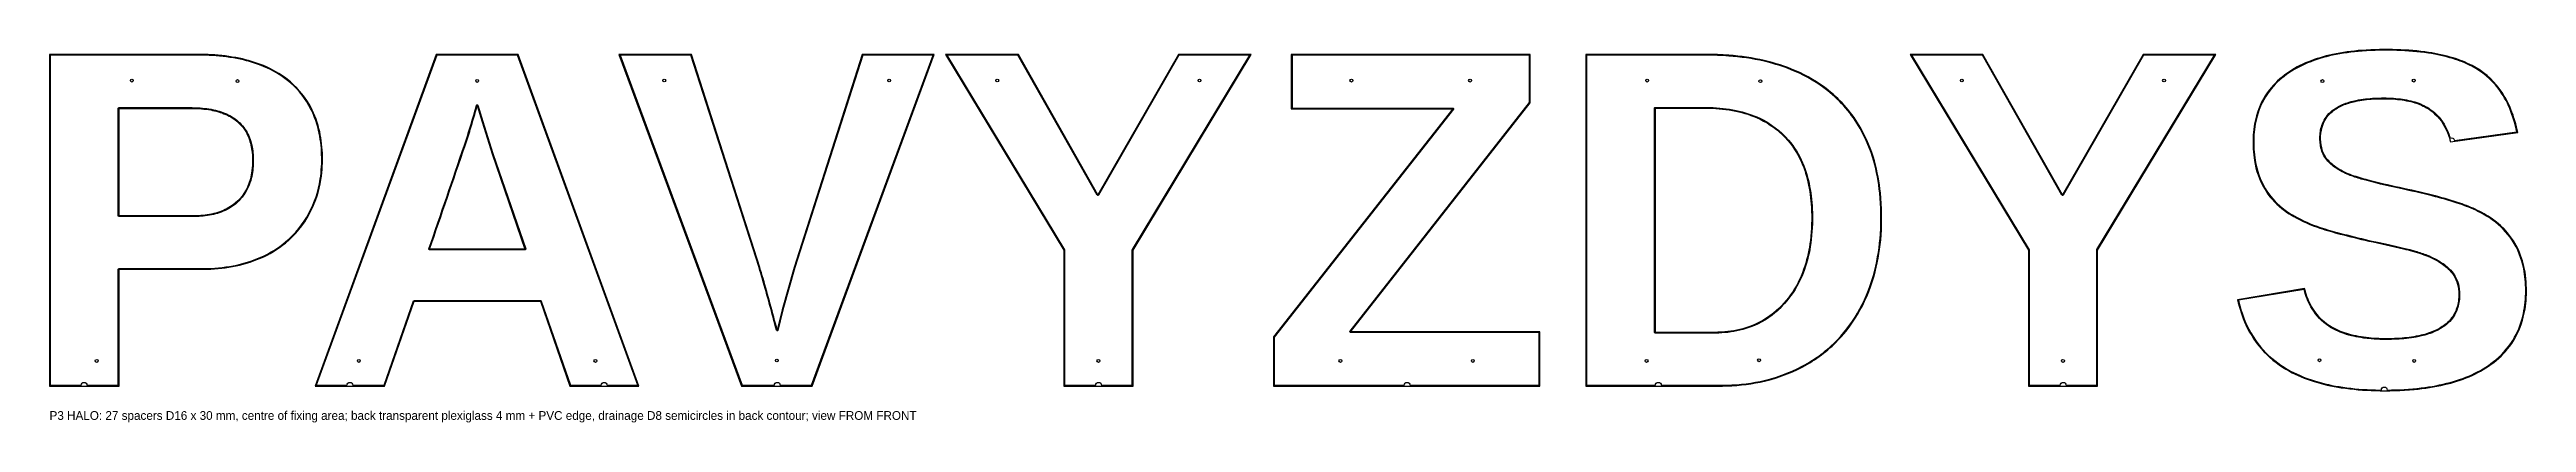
# Model space of a CAD drawing. Header units: millimetres. Extents: x 0 to 3400, y -44 to 469.
import ezdxf

# ---------------------------------------------------------------- set-up
doc = ezdxf.new("R2010")
doc.units = ezdxf.units.MM
for name, color, linetype in [('1_FRONT_ALU2', 7, 'Continuous'), ('2_BACK_PLEXI_4_HOLES_D4', 1, 'Continuous'), ('TEXT', 8, 'Continuous')]:
    doc.layers.add(name, color=color, linetype=linetype)

msp = doc.modelspace()

# ---------------------------------------------------------------- linework, layer by layer
at = {"layer": '1_FRONT_ALU2'}
for points in [[(0, 461.932), (0, 6.465), (95.36, 6.465), (95.36, 166.8), (211.511, 166.816, 0.04289609), (251.114, 170.48, 0.05754627), (289.397, 182.017, 0.068064), (323.763, 202.876, 0.09986703), (357.002, 243.502, 0.0843374), (372.561, 290.332, 0.04992444), (374.476, 326.351, 0.05023591), (369.874, 359.702, 0.07185733), (356.264, 393.659, 0.09564061), (326.188, 427.815, 0.06735718), (293.712, 446.576, 0.0475205), (260.459, 456.679, 0.03802243), (221.914, 461.489, 0.01313272), (204.621, 461.932)], [(998.859, 83.4, 0.00579556), (979.475, 154.14, 0.00386709), (974.938, 169.386), (881.194, 461.932), (781.631, 461.932), (950.048, 6.465), (1046.701, 6.465), (1214.147, 461.932), (1115.554, 461.932), (1022.133, 169.386), (1005.647, 111.2)], [(2108.918, 461.932), (2108.918, 6.465), (2296.471, 6.483, 0.04898697), (2348.145, 11.922, 0.07099007), (2406.49, 32.875, 0.08019557), (2454.938, 69.309, 0.06496902), (2485.07, 110.486, 0.06315336), (2506.013, 163.339, 0.0460787), (2514.101, 213.769, 0.04202018), (2513.247, 271.613, 0.04353645), (2504.944, 315.822, 0.0605057), (2486.337, 360.655, 0.09645615), (2441.473, 412.82, 0.06571631), (2396.471, 439.627, 0.04569937), (2353.723, 453.553, 0.03801576), (2304.98, 460.795, 0.01881126), (2273.778, 461.932)], [(3388.04, 354.611, 0.04687131), (3378.634, 386.501, 0.06383271), (3362.746, 415.037, 0.11392824), (3325.683, 446.546, 0.04674445), (3299.299, 457.225, 0.03667784), (3265.724, 464.684, 0.02946452), (3222.171, 468.468, 0.02676983), (3174.197, 467.558, 0.03427958), (3133.65, 461.813, 0.04242259), (3100.646, 451.822, 0.05809804), (3071.088, 435.91, 0.07378249), (3047.26, 413.401, 0.0987508), (3029.327, 377.467, 0.05791282), (3024.829, 347.777, 0.04978899), (3026.63, 316.216, 0.09123573), (3040.203, 277.9, 0.09203394), (3064.076, 250.384, 0.04132327), (3080.477, 239.373, 0.04755007), (3116.546, 223.348, 0.01545453), (3144.285, 215.26, 0.00708611), (3183.419, 205.59, -0.01129844), (3231.132, 194.991, -0.01871031), (3256.103, 187.895, -0.05223642), (3278.605, 177.829, -0.06554839), (3294.178, 165.876, -0.15179113), (3306.177, 143.318, -0.06455151), (3307.105, 128.045, -0.08813412), (3302.85, 109.434, -0.11671422), (3289.723, 91.982, -0.0682914), (3274.799, 82.688, -0.05002747), (3255.311, 76.172, -0.03768993), (3229.219, 72.261, -0.03894278), (3186.971, 72.246, -0.04223993), (3159.155, 76.77, -0.05707193), (3136.464, 85.275, -0.14024813), (3106.63, 113.18, -0.06335647), (3096.846, 135.475, -0.01037335), (3095.493, 140.293), (3003.366, 125.1, 0.05251849), (3014.846, 90.708, 0.08260582), (3040.102, 53.159, 0.07754545), (3074.587, 26.806, 0.04876522), (3107.221, 12.993, 0.03892004), (3145.886, 4.128, 0.03161334), (3192.575, 0.155, 0.02923741), (3245.997, 1.828, 0.03424929), (3287.503, 8.451, 0.0421952), (3321.274, 19.312, 0.05783296), (3351.628, 36.298, 0.074988), (3376.816, 60.956, 0.09117079), (3394.625, 97.076, 0.0558756), (3399.714, 127.724, 0.0538781), (3398.067, 163.012, 0.06882134), (3388.969, 193.332, 0.13630322), (3353.231, 235.86, 0.04260684), (3329.711, 249.225, 0.03188898), (3305.347, 258.802, 0.01735693), (3270.978, 268.61, 0.00992603), (3225.609, 279.031, -0.01161299), (3182.592, 289.275, -0.01923878), (3160.809, 295.866, -0.05894477), (3140.119, 305.938, -0.07307112), (3127.132, 317.223, -0.11799671), (3118.949, 333.664, -0.06935208), (3117.528, 349.502, -0.08392721), (3120.855, 366.189, -0.12973631), (3133.65, 383.645, -0.07112593), (3147.897, 392.146, -0.04765079), (3165.01, 397.51, -0.03904175), (3189.78, 400.754, -0.03467405), (3220.152, 400.523, -0.04768552), (3244.334, 396.346, -0.06262635), (3262.755, 388.743, -0.1419673), (3288.127, 362.134, -0.06250753), (3295.589, 342.004)], [(95.36, 240.179), (95.36, 387.906), (195.934, 387.896, -0.04228658), (221.207, 385.672, -0.05848407), (241.885, 379.553, -0.08142865), (258.941, 368.677, -0.11788697), (273.477, 347.223, -0.06614181), (278.072, 327.477, -0.06334303), (277.359, 299.085, -0.07230822), (271.055, 278.334, -0.14152408), (248.568, 253.021, -0.07463205), (228.259, 244.109, -0.05478703), (204.505, 240.388, -0.01349643), (196.539, 240.179)], [(587.032, 391.785), (593.82, 369.481), (607.72, 325.518), (652.653, 194.6), (521.734, 194.6, 0.00136176), (570.39, 337.082, 0.00602452), (577.571, 358.947, 0.00816451)], [(2204.278, 80.167), (2204.278, 388.23), (2273.626, 388.224, -0.04359726), (2310.293, 384.955, -0.05712302), (2343.211, 375.133, -0.09046056), (2378.824, 351.532, -0.08907649), (2403.023, 317.853, -0.05595239), (2413.78, 286.783, -0.04307146), (2418.529, 252.098, -0.04335324), (2417.087, 206.401, -0.0476344), (2409.411, 171.023, -0.06690901), (2392.762, 135.901, -0.0775564), (2366.354, 106.561, -0.10399476), (2324.165, 85.123, -0.05783711), (2291.487, 80.285, -0.00916771), (2285.092, 80.167)]]:
    msp.add_lwpolyline(points, format="xyb", close=True, dxfattribs=at)
for points in [[(364.632, 6.465), (459.992, 6.465), (500.399, 122.837), (673.987, 122.837), (714.394, 6.465), (808.785, 6.465), (643.278, 461.932), (530.785, 461.932)], [(1649.572, 461.932), (1549.686, 461.932), (1439.133, 269.272), (1329.873, 461.932), (1229.987, 461.932), (1392.261, 193.307), (1392.261, 6.465), (1487.298, 6.465), (1487.298, 193.307)], [(1926.279, 387.26), (1679.958, 74.026), (1679.958, 6.465), (2045.56, 6.465), (2045.56, 81.137), (1785.986, 81.137), (2032.307, 395.665), (2032.307, 461.932), (1704.526, 461.932), (1704.526, 387.26)], [(2973.626, 461.932), (2873.74, 461.932), (2763.187, 269.272), (2653.927, 461.932), (2554.041, 461.932), (2716.315, 193.307), (2716.315, 6.465), (2811.352, 6.465), (2811.352, 193.307)]]:
    msp.add_lwpolyline(points, close=True, dxfattribs=at)
at = {"layer": '2_BACK_PLEXI_4_HOLES_D4'}
for points in [[(1, 460.932), (1, 7.465), (43.39, 7.465, -0.99875), (51.39, 7.465), (94.36, 7.465), (94.38, 166.995), (94.529, 167.355, -0.25104397), (95.36, 167.8), (211.5, 167.816, 0.04451419), (252.252, 171.712, 0.05784062), (290.127, 183.433, 0.0684155), (324.074, 204.43, 0.0974773), (356.12, 243.973, 0.08434785), (371.573, 290.488, 0.04799282), (373.54, 324.619, 0.04978194), (369.261, 357.984, 0.07147745), (356.109, 391.926, 0.0960232), (326.666, 426.164, 0.06769713), (294.704, 445.072, 0.04795241), (261.874, 455.357, 0.03846281), (223.722, 460.387, 0.01469559), (204.619, 460.932)], [(366.061, 7.465), (408.3, 7.465, -0.99875), (416.3, 7.465), (459.281, 7.465), (499.538, 123.344, -0.26590815), (500.399, 123.837), (674.184, 123.817), (674.547, 123.666, -0.16240439), (674.932, 123.165), (715.106, 7.465), (757.34, 7.465, -0.99875), (765.34, 7.465), (807.358, 7.465), (642.578, 460.932), (531.485, 460.932)], [(783.067, 460.932), (950.744, 7.465), (994.99, 7.465, -0.99875), (1002.99, 7.465), (1046.003, 7.465), (1212.714, 460.932), (1116.284, 460.932), (1023.091, 169.097), (1006.614, 110.945), (999.766, 82.978), (999.536, 82.664, -0.56464904), (997.892, 83.144, 0.00577825), (978.515, 153.862, 0.00375746), (973.984, 169.087), (880.464, 460.932)], [(1647.8, 460.932), (1550.265, 460.932), (1439.887, 268.615, -0.51661277), (1438.263, 268.778), (1329.291, 460.932), (1231.759, 460.932), (1393.202, 193.646), (1393.261, 193.307), (1393.261, 7.465), (1436.07, 7.465, -0.99875), (1444.07, 7.465), (1486.298, 7.465), (1486.317, 193.503), (1486.442, 193.824)], [(2044.56, 80.137), (1785.791, 80.156, -0.55868635), (1785.199, 81.754), (2031.307, 396.01), (2031.307, 460.932), (1705.526, 460.932), (1705.526, 388.26), (1926.474, 388.241, -0.55991999), (1927.065, 386.642), (1680.958, 73.679), (1680.958, 7.465), (1859.48, 7.465, -0.99875), (1867.48, 7.465), (2044.56, 7.465)], [(2109.918, 460.932), (2109.918, 7.465), (2204.34, 7.465, -0.99875), (2212.34, 7.465), (2296.46, 7.483, 0.04896552), (2347.94, 12.9, 0.07098173), (2406.021, 33.758, 0.0802092), (2454.216, 70.001, 0.06684427), (2484.939, 112.325, 0.06288672), (2505.427, 165.076, 0.04583286), (2513.217, 215.5, 0.04075748), (2512.252, 271.511, 0.04356171), (2503.982, 315.549, 0.06053178), (2485.468, 360.159, 0.09647776), (2440.851, 412.037, 0.0657182), (2396.072, 438.71, 0.04569448), (2353.498, 452.579, 0.03802992), (2304.905, 459.797, 0.01879692), (2273.777, 460.932)], [(2971.854, 460.932), (2874.319, 460.932), (2763.941, 268.615, -0.51661277), (2762.317, 268.778), (2653.344, 460.932), (2555.813, 460.932), (2717.256, 193.646), (2717.315, 193.307), (2717.315, 7.465), (2760.12, 7.465, -0.99875), (2768.12, 7.465), (2810.352, 7.465), (2810.372, 193.503), (2810.496, 193.824)], [(3295.358, 346.754, -0.52461634), (3301.233, 343.783), (3386.846, 355.457, 0.04819216), (3377.142, 387.495, 0.06434012), (3361.129, 415.518, 0.11076626), (3325.218, 445.661, 0.04669056), (3299.006, 456.269, 0.03668708), (3265.575, 463.695, 0.02949316), (3222.139, 467.468, 0.0267706), (3174.273, 466.561, 0.03424901), (3133.862, 460.836, 0.04444696), (3099.662, 450.34, 0.05887842), (3070.462, 434.232, 0.07427954), (3047.214, 411.699, 0.09515745), (3030.29, 377.199, 0.05790649), (3025.829, 347.736, 0.04980956), (3027.617, 316.378, 0.09321815), (3041.486, 277.692, 0.08984605), (3064.703, 251.163, 0.04140737), (3080.972, 240.242, 0.04757683), (3116.863, 224.296, 0.01523436), (3143.327, 216.549, 0.00741828), (3183.633, 206.567), (3197.608, 203.678), (3210.439, 200.894), (3222.112, 198.216), (3231.376, 195.96), (3239.755, 193.787), (3247.249, 191.694, -0.02425855), (3263.802, 186.151, -0.05208531), (3283.56, 175.892, -0.06775339), (3297.562, 163.666, -0.12893934), (3307.159, 143.506, -0.06459777), (3308.102, 127.976, -0.08189102), (3304.245, 110.173, -0.12327388), (3290.359, 91.21, -0.0675046), (3275.209, 81.776, -0.0494626), (3255.534, 75.198), (3252.106, 74.436, -0.03577213), (3225.117, 70.967), (3218.651, 70.645, -0.03001586), (3186.885, 71.249), (3181.419, 71.778), (3176.121, 72.44, -0.04727025), (3149.984, 78.457, -0.06374159), (3128.749, 88.645, -0.11180833), (3105.772, 112.666, -0.0630391), (3095.887, 135.19), (3094.758, 139.158), (3004.579, 124.286, 0.05375205), (3016.389, 89.767, 0.08570435), (3042.827, 51.788, 0.07434035), (3076.3, 27.012, 0.04831609), (3109.008, 13.48, 0.03853397), (3147.774, 4.855, 0.03012045), (3192.601, 1.154), (3200.9, 1.016, -0.99587499), (3208.9, 1.017, 0.02803167), (3255.439, 3.849, 0.03625493), (3295.424, 11.496, 0.04664704), (3329.04, 23.94, 0.0620903), (3358.139, 42.681, 0.09069445), (3383.735, 73.435, 0.07561027), (3395.842, 106.055, 0.05258646), (3399, 137.708, 0.04948936), (3396.198, 167.718, 0.09696265), (3380.292, 206.923, 0.09469598), (3353.44, 234.491, 0.04305247), (3330.296, 247.844, 0.03324221), (3305.034, 257.852, 0.01731098), (3270.732, 267.641, 0.00978977), (3225.395, 278.054), (3211.894, 281.059), (3199.629, 283.929), (3189.91, 286.331), (3181.136, 288.632), (3173.306, 290.83, -0.0231025), (3156.119, 296.56, -0.05353637), (3138.207, 306.018, -0.07153777), (3125.907, 317.136, -0.11311326), (3117.975, 333.437, -0.06932586), (3116.529, 349.552, -0.08403162), (3119.929, 366.566, -0.12945697), (3133.024, 384.425, -0.07033342), (3147.51, 393.068, -0.0505618), (3166.412, 398.83, -0.03798631), (3191.702, 401.861), (3197.789, 402.085, -0.03310158), (3224.013, 401.16, -0.0474238), (3246.676, 396.7), (3249.691, 395.721, -0.07079665), (3268.044, 386.546, -0.12010117), (3289.014, 362.595, -0.05079444)], [(279.64, 314.851), (279.54, 311.009, -0.0599201), (276.131, 288.936), (275.153, 285.798, -0.10231939), (262.318, 263.385, -0.10254066), (240.86, 247.664, -0.06449908), (219.445, 241.077, -0.04431666), (196.539, 239.179), (95.165, 239.198, -0.3582844), (94.36, 240.179), (94.38, 388.101, -0.35800241), (95.36, 388.906), (195.949, 388.896), (199.862, 388.816), (203.683, 388.656, -0.04655476), (227.829, 385.29, -0.06367515), (247.432, 377.966, -0.09801488), (265.065, 363.703, -0.09169168), (275.364, 344.952, -0.06352579), (279.351, 324.404, -0.02096139)], [(586.669, 392.718, -0.43606683), (587.988, 392.077), (594.775, 369.777), (608.67, 325.831), (653.644, 194.732, -0.45292201), (652.653, 193.6), (521.538, 193.619, -0.45377204), (520.788, 194.925, 0.00137044), (569.442, 337.401, 0.00596733), (576.615, 359.238, 0.00780281), (586.137, 392.232, -0.18465395)], [(2273.63, 389.224), (2278.956, 389.13, -0.04508473), (2315.112, 385.023, -0.05850324), (2347.521, 374.275, -0.10640105), (2387.106, 344.187, -0.07560148), (2406.339, 312.995, -0.05398152), (2416.083, 280.741, -0.04091448), (2419.822, 244.958, -0.04073991), (2417.647, 202.984, -0.05094358), (2408.909, 166.439, -0.07071351), (2390.403, 130.699, -0.07333291), (2364.755, 104.033, -0.09770714), (2324.424, 84.158, -0.05784139), (2291.52, 79.285, -0.00910581), (2285.092, 79.167), (2204.083, 79.187), (2203.743, 79.322, -0.25685243), (2203.278, 80.167), (2203.297, 388.425, -0.35728465), (2204.278, 389.23)]]:
    msp.add_lwpolyline(points, format="xyb", close=True, dxfattribs=at)
for centre in [(113, 426.02), (258, 425.32), (587, 425.62), (843.8, 426.12), (1152.5, 426.12), (1300.9, 426.12), (1578.5, 426.12), (1787, 426.02), (1949.9, 426.02), (2193, 426.02), (2348.4, 425.22), (2625, 426.12), (2902.6, 426.12), (3119.9, 425.32), (3245.3, 426.02), (64.7, 41.02), (424.6, 41.02), (749.3, 41.02), (998.3, 41.52), (1439.8, 41.02), (1771.9, 41.02), (1953.7, 41.02), (2192.3, 41.02), (2346.7, 41.92), (2763.8, 41.02), (3115.9, 41.82), (3245.9, 41.02)]:
    msp.add_circle(centre, 2, dxfattribs=at)

# ---------------------------------------------------------------- texts
at = {"layer": 'TEXT'}
msp.add_text('P3 HALO: 27 spacers D16 x 30 mm, centre of fixing area; back transparent plexiglass 4 mm + PVC edge, drainage D8 semicircles in back contour; view FROM FRONT', height=12, dxfattribs=at).set_placement((0, -40))

doc.saveas('drawing.dxf')
